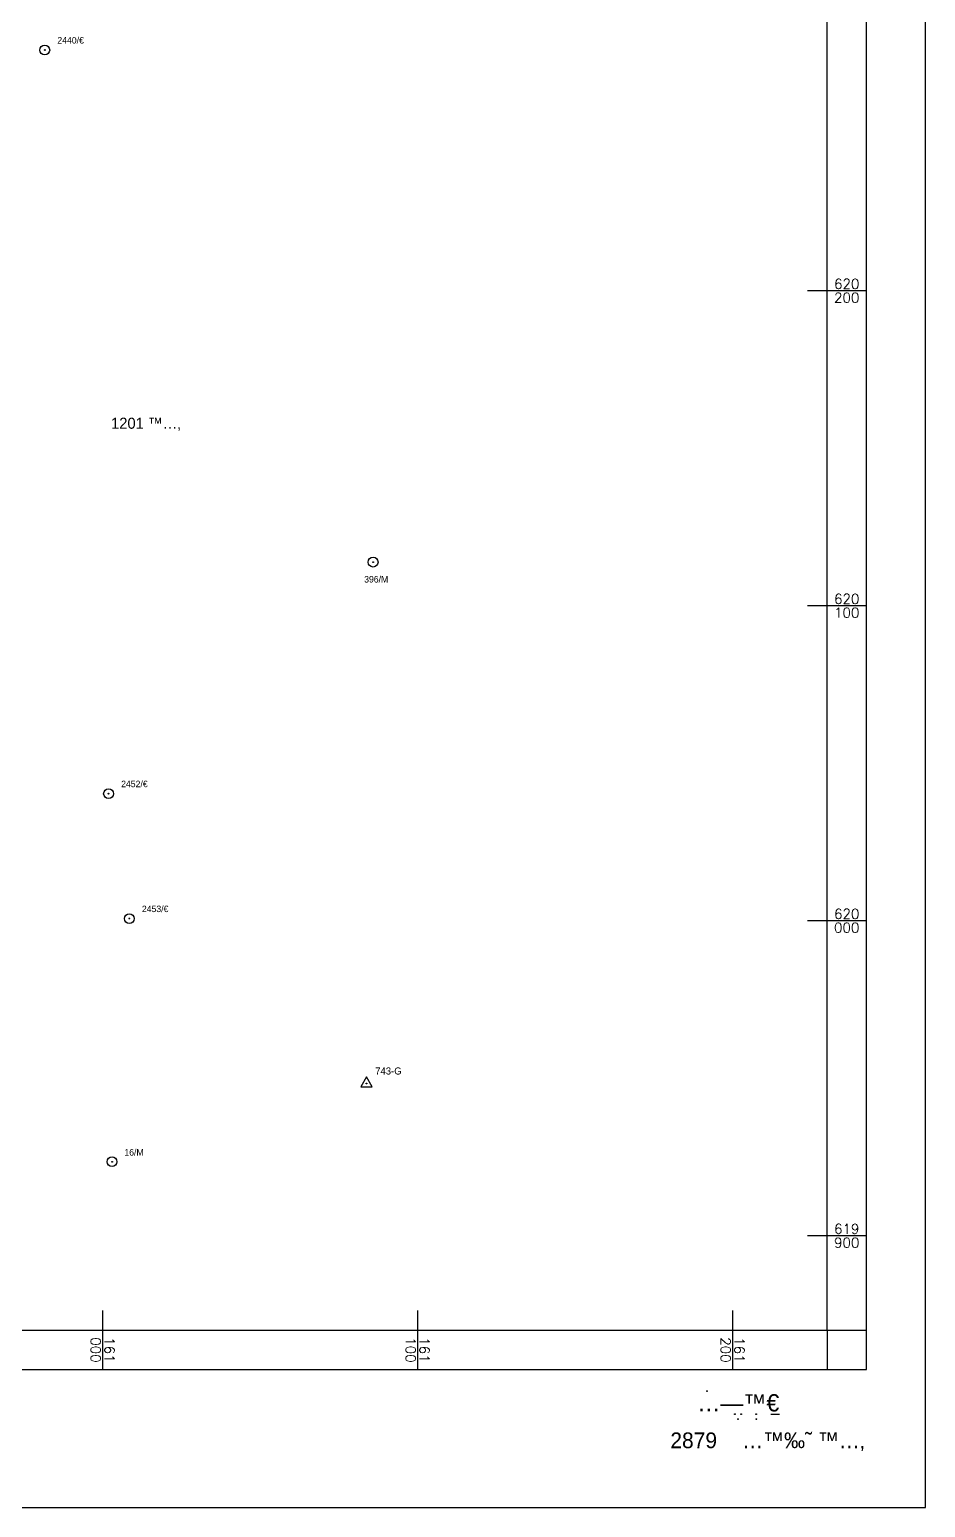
# Model space of a CAD drawing. Extents: x 160399 to 161261, y 619805 to 620526.
# Drawn here: x 160976.8 to 161261.2, y 619813.8 to 620282.9 of the extents above; entities that cross this region are included whole.
import ezdxf
from ezdxf.enums import TextEntityAlignment as Align

# ---------------------------------------------------------------- set-up
doc = ezdxf.new("R2010")
doc.units = 0
doc.header["$LTSCALE"] = 0.3749999999999999
doc.header["$MEASUREMENT"] = 0
doc.layers.get('0').update_dxf_attribs({"linetype": 'CONTINUOUS'})
for name, color, linetype in [('DRWP002', 2, 'CONTINUOUS'), ('DRWP007', 7, 'CONTINUOUS'), ('DRWS010', 2, 'CONTINUOUS'), ('DRWS012', 2, 'CONTINUOUS'), ('DRWT004', 2, 'CONTINUOUS'), ('PCLS004', 11, 'CONTINUOUS'), ('SRVS001', 6, 'CONTINUOUS'), ('SRVS002', 6, 'CONTINUOUS')]:
    doc.layers.add(name, color=color, linetype=linetype)
doc.styles.add('HEBTXT', font='hebtxt')
doc.styles.add('ME-2510', font='txt.shx', dxfattribs={"height": 3.125})

# ---------------------------------------------------------------- blocks, each defined once
blk = doc.blocks.new('PCLS004')
blk = doc.blocks.new('SRVS002')
for radius in [1.25, 0.1]:
    blk.add_circle((0, 0), radius)
blk = doc.blocks.new('SRVS001')
blk.add_circle((0, 0), 0.1)
blk.add_3dface([(-1.472243186433546, -0.8499999999999996, -0.001), (1.472243186433545, -0.8500000000000009, -0.001), (1.040834085586084e-16, 1.7, -0.001)])
at = {"style": 'HEBTXT'}
for tag, p in [('NAME', (1.630640067418199e-16, 2.1, -0.001)), ('HEIGHT', (-3.33066907387547e-16, -3.050000000000001, -0.001))]:
    blk.add_attdef(tag, text='', height=1.8, dxfattribs=at).set_placement(p, align=Align.CENTER)
for tag, flags, p in [('KIND', 1, (-3.33066907387547e-16, -5.250000000000001, -0.001)), ('SOURCE-CODE', 9, (-3.33066907387547e-16, -7.450000000000001, -0.001)), ('MARK-CODE', 9, (-3.33066907387547e-16, -9.650000000000002, -0.001))]:
    blk.add_attdef(tag, text='', height=1.8, dxfattribs=dict(at, flags=flags)).set_placement(p, align=Align.CENTER)
blk = doc.blocks.new('SU0_1')
at = {"color": 7, "style": 'HEBTXT'}
blk.add_text('…™‰˜ ™…‚', height=3.28, dxfattribs=at).set_placement((0, 0), align=Align.RIGHT)
blk = doc.blocks.new('SU0_3')

msp = doc.modelspace()

# ---------------------------------------------------------------- hatches: boundary and pattern name
at = {"layer": 'DRWS012'}
h = msp.add_hatch(dxfattribs=at)
h.set_pattern_fill('U', color=256, scale=100, style=0, double=1, pattern_type=0)
h.set_pattern_definition([(0, (0, 0), (0, 100), []), (90, (0, 0), (-100, 6.123031769111886e-15), [])])
h.paths.add_polyline_path([(160417.5, 619857.5), (161242.5, 619857.5), (161242.5, 620482.5), (160417.5, 620482.5)])
h.paths.add_polyline_path([(160436.25, 619876.25), (161223.75, 619876.25), (161223.75, 620463.75), (160436.25, 620463.75)], flags=16)

# ---------------------------------------------------------------- linework, layer by layer
at = {"layer": 'DRWP002'}
for points in [[(160417.5, 619857.5), (161242.5, 619857.5), (161242.5, 620482.5), (160417.5, 620482.5)], [(160430, 619870), (161230, 619870), (161230, 620470), (160430, 620470)]]:
    msp.add_lwpolyline(points, close=True, dxfattribs=at)
at = {"layer": 'DRWP002', "flags": 128}
for points in [[(161230, 619870), (161242.5, 619870)], [(161230, 619870), (161230, 619857.5)]]:
    msp.add_lwpolyline(points, dxfattribs=at)
at = {"layer": 'DRWP007'}
msp.add_lwpolyline([(160398.75, 619813.75), (161261.25, 619813.75), (161261.25, 620526.25), (160398.75, 620526.25)], close=True, dxfattribs=at)
at = {"layer": 'DRWS010', "flags": 128}
msp.add_lwpolyline([(161212.1183865264, 619843.3485519125), (161214.8802912637, 619843.3485519125)], dxfattribs=at)
at = {"layer": 'DRWS010'}
for centre in [(161191.8838428126, 619850.6526730735), (161200.7585238304, 619843.3485519125), (161201.7299166489, 619841.7590520026), (161202.7311032785, 619843.3485519125), (161207.5150723856, 619843.3485519125), (161207.5618189615, 619841.7590520026)]:
    msp.add_circle(centre, 0.1349488047126215, dxfattribs=at)

# ---------------------------------------------------------------- block references
ref = msp.add_blockref('SU0_3', (161201.8134325898, 619844.2277488655), dxfattribs=dict(at, xscale=1.520000000000001, yscale=1.520000000000001, zscale=1.520000000000001))
ref.add_attrib('HB_PLACE', '…—™€', dxfattribs={"layer": '0', "color": 7, "height": 5.472000000000002, "style": 'HEBTXT'}).set_placement((161201.8134325898, 619844.2277488655), align=Align.CENTER)
ref = msp.add_blockref('SU0_1', (161241.9154583836, 619832.5658892677), dxfattribs=dict(at, xscale=1.520000000000001, yscale=1.520000000000001, zscale=1.520000000000001))
ref.add_attrib('SU_GUS', '2879', dxfattribs={"layer": '0', "color": 7, "height": 4.985600000000002, "style": 'HEBTXT'}).set_placement((161195.0860746735, 619832.5658892677), align=Align.RIGHT)
at = {"layer": 'PCLS004'}
ref = msp.add_blockref('PCLS004', (161013.7351760322, 620155.8597353481), dxfattribs=dict(at, xscale=1.25, yscale=1.25, zscale=1.25, rotation=359.9783268330431))
ref.add_attrib('BLOCK', '1201 ™…‚', dxfattribs={"layer": '0', "height": 3.5, "rotation": 359.9783268330431, "style": 'HEBTXT'}).set_placement((161013.7353058276, 620156.2028659431), align=Align.CENTER)
at = {"layer": 'SRVS001'}
ref = msp.add_blockref('SRVS001', (161083.78, 619948.36, 1000), dxfattribs=dict(at, xscale=1.25, yscale=1.25, zscale=1.25))
ref.add_attrib('NAME', '743-G', dxfattribs={"layer": '0', "height": 2.25, "style": 'HEBTXT'}).set_placement((161090.7460063181, 619951.1897751479), align=Align.CENTER)
at = {"layer": 'SRVS002'}
ref = msp.add_blockref('SRVS002', (160981.63, 620276.43, 1000), dxfattribs=dict(at, xscale=1.25, yscale=1.25, zscale=1.25))
ref.add_attrib('NAME', '2440/€', dxfattribs={"layer": '0', "height": 2.06, "style": 'HEBTXT'}).set_placement((160989.8339226839, 620278.4924999999), align=Align.CENTER)
ref = msp.add_blockref('SRVS002', (161085.88, 620113.8599999999, 1000), dxfattribs=dict(at, xscale=1.25, yscale=1.25, zscale=1.25))
ref.add_attrib('NAME', '396/M', dxfattribs={"layer": '0', "height": 2.06, "style": 'HEBTXT'}).set_placement((161086.8638495558, 620107.3833908476), align=Align.CENTER)
ref = msp.add_blockref('SRVS002', (161001.88, 620040.35, 1000), dxfattribs=dict(at, xscale=1.25, yscale=1.25, zscale=1.25))
ref.add_attrib('NAME', '2452/€', dxfattribs={"layer": '0', "height": 2.06, "style": 'HEBTXT'}).set_placement((161010.0839226839, 620042.4124999999), align=Align.CENTER)
ref = msp.add_blockref('SRVS002', (161008.48, 620000.69, 1000), dxfattribs=dict(at, xscale=1.25, yscale=1.25, zscale=1.25))
ref.add_attrib('NAME', '2453/€', dxfattribs={"layer": '0', "height": 2.06, "style": 'HEBTXT'}).set_placement((161016.6839226839, 620002.7524999998), align=Align.CENTER)
ref = msp.add_blockref('SRVS002', (161003, 619923.4999999999, 1000), dxfattribs=dict(at, xscale=1.25, yscale=1.25, zscale=1.25))
ref.add_attrib('NAME', '16/M', dxfattribs={"layer": '0', "height": 2.06, "style": 'HEBTXT'}).set_placement((161009.9660063181, 619925.454775148), align=Align.CENTER)

# ---------------------------------------------------------------- texts
at = {"layer": 'DRWT004', "style": 'ME-2510'}
for s, p in [('620', (161236.25, 620202.1875)), ('200', (161236.25, 620197.8125)), ('620', (161236.25, 620102.1875)), ('100', (161236.25, 620097.8125)), ('620', (161236.25, 620002.1875)), ('000', (161236.25, 619997.8125)), ('619', (161236.25, 619902.1875)), ('900', (161236.25, 619897.8125))]:
    msp.add_text(s, height=3.125, dxfattribs=at).set_placement(p, align=Align.MIDDLE)
for s, p in [('000', (160997.8125, 619863.75)), ('161', (161002.1875, 619863.75)), ('100', (161097.8125, 619863.75)), ('161', (161102.1875, 619863.75)), ('200', (161197.8125, 619863.75)), ('161', (161202.1875, 619863.75))]:
    msp.add_text(s, height=3.125, rotation=270, dxfattribs=at).set_placement(p, align=Align.MIDDLE)

doc.saveas('drawing.dxf')
